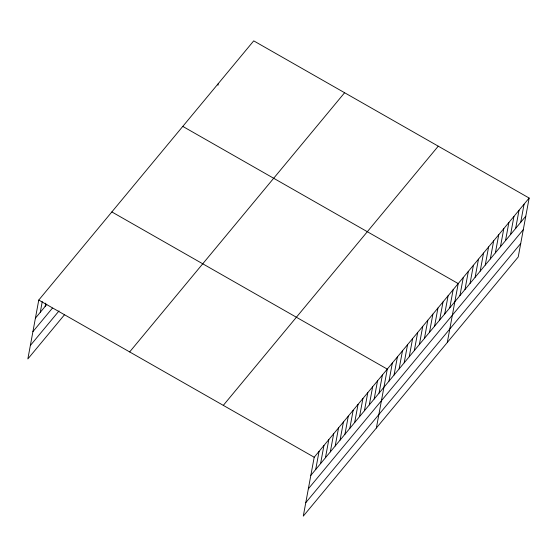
<?xml version="1.0" encoding="UTF-8"?>
<svg xmlns="http://www.w3.org/2000/svg" width="557" height="557" viewBox="0 0 557 557"><rect width="100%" height="100%" fill="white"/><g stroke="black" fill="none" stroke-linecap="round" stroke-linejoin="round"><path stroke-width="0.84" d="M529.15 198.048L314.197 457.241L303.28 516.137L518.233 256.944L529.15 198.048L253.72 40.863L38.767 300.056L27.85 358.952L64.661 314.559M40.278 312.317L42.262 301.602M45.152 306.441L45.758 303.14M217.947 85.277L218.253 83.627M315.708 469.502L319.07 451.365M320.581 463.626L323.937 445.496M325.455 457.75L328.811 439.619M330.322 451.88L333.685 433.743M335.196 446.004L338.559 427.867M340.069 440.127L343.432 421.99M344.943 434.251L348.299 416.121M349.81 428.375L353.173 410.244M354.684 422.505L358.047 404.368M359.557 416.629L362.92 398.492M364.431 410.753L367.794 392.615M369.305 404.876L372.661 386.746M374.172 399L377.535 380.87M379.045 393.124L382.408 374.993M376.365 428.013L387.282 369.117L111.853 211.932M388.988 381.141L392.344 363.011M394.05 375.035L397.413 356.898M399.118 368.922L402.481 350.792M404.187 362.816L407.55 344.679M409.256 356.703L412.612 338.572M414.317 350.597L417.68 332.459M419.386 344.484L422.749 326.353M424.455 338.377L427.818 320.24M429.524 332.264L432.88 314.134M434.585 326.158L437.948 308.021M439.654 320.045L443.017 301.915M444.723 313.939L448.079 295.802M449.784 307.826L453.147 289.696M447.299 342.478L458.216 283.583L182.787 126.397M459.922 295.607L463.285 277.477M464.991 289.501L468.346 271.363M470.052 283.388L473.415 265.257M475.121 277.282L478.484 259.144M480.19 271.168L483.546 253.038M485.251 265.062L488.614 246.925M490.32 258.949L493.683 240.819M495.389 252.843L498.752 234.706M500.458 246.73L503.813 228.6M505.519 240.624L508.882 222.487M510.588 234.511L513.951 216.381M515.657 228.405L519.02 210.268M520.725 222.292L524.081 204.161M35.404 318.186L46.774 304.477M32.912 331.638L52.4 308.139M30.343 345.5L59.035 310.903M129.656 351.927L344.609 92.734M223.301 405.371L438.255 146.178M310.834 475.379L525.787 216.186M308.341 488.83L523.295 229.637M305.772 502.686L520.725 243.493M38.767 300.056L314.197 457.241"/></g></svg>
